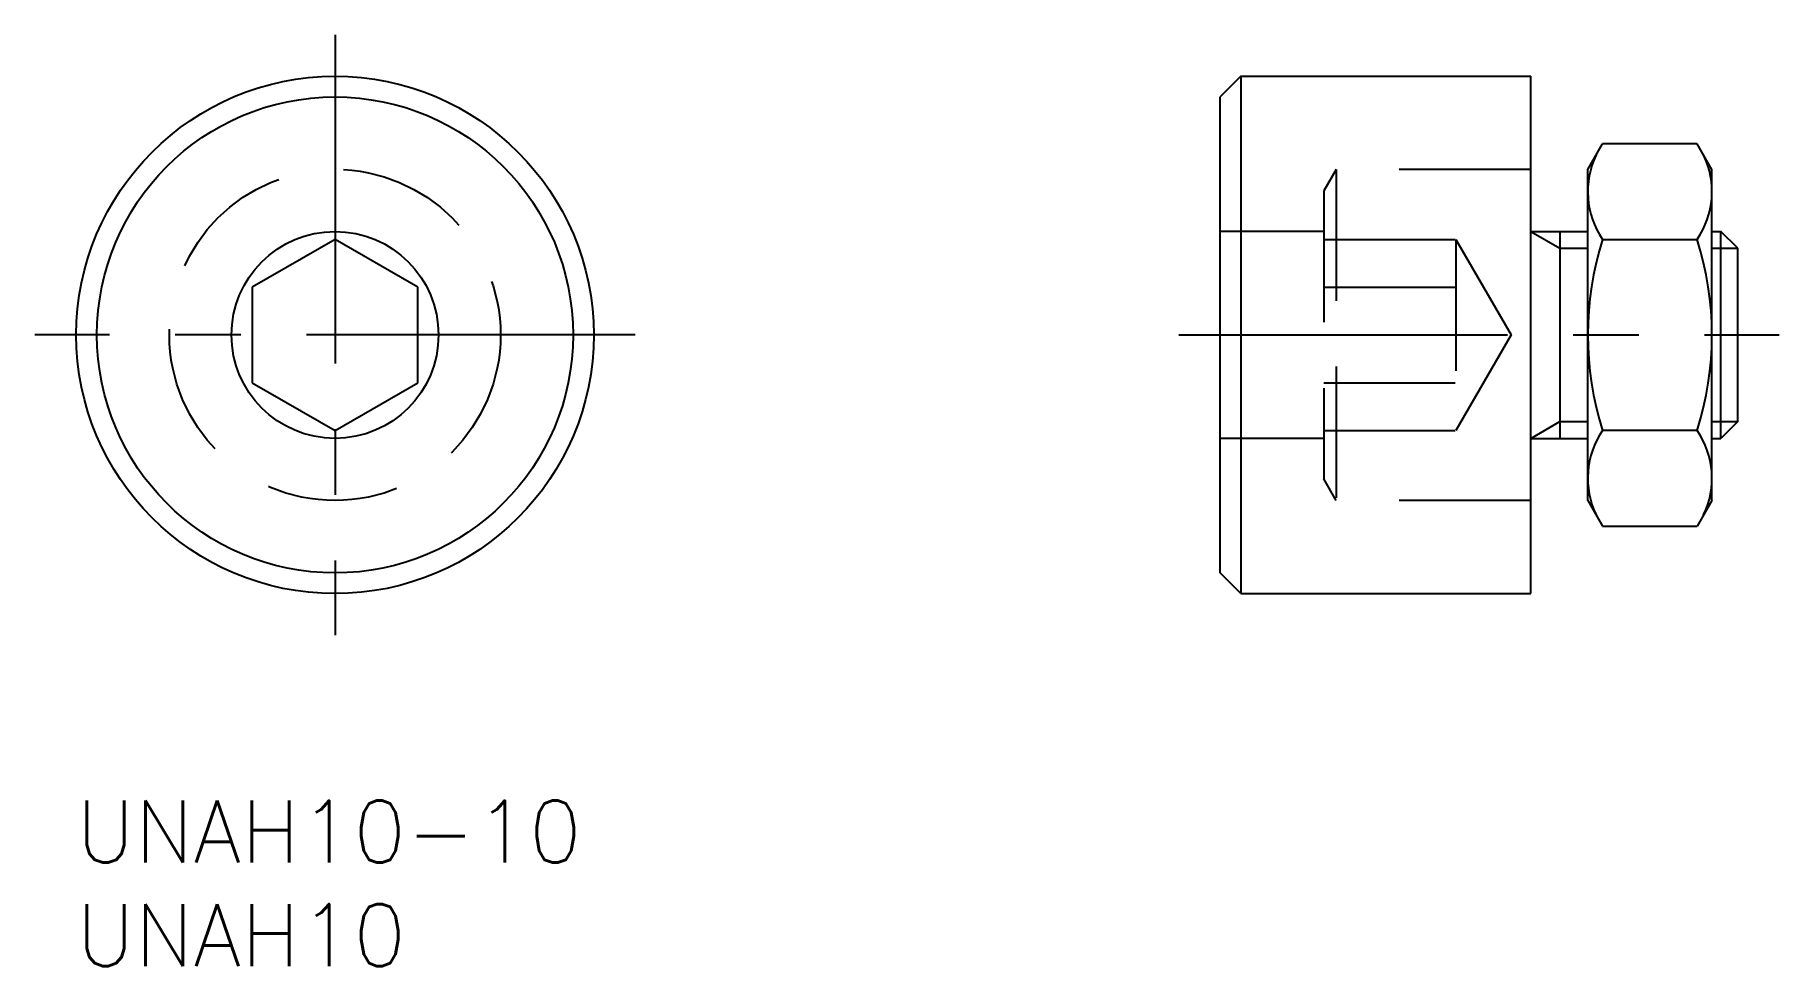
# Model space of a CAD drawing. Extents: x -2 to 82.3, y -8 to 37.
import ezdxf

# ---------------------------------------------------------------- set-up
doc = ezdxf.new("R2010")
doc.units = 0
doc.header["$LTSCALE"] = 0.5
doc.linetypes.add('CENTER', pattern=[50.8, 31.75, -6.35, 6.35, -6.35])
doc.linetypes.add('DASHED', pattern=[19.05, 12.7, -6.35])
for name, color, linetype in [('MSM_CENTER', 1, 'CENTER'), ('MSM_CONTINUOUS', 7, 'CONTINUOUS'), ('MSM_DASHED', 4, 'DASHED'), ('MSM_NARROW', 5, 'CONTINUOUS'), ('MSM_PART_NUMBER', 7, 'CONTINUOUS')]:
    doc.layers.add(name, color=color, linetype=linetype)
doc.styles.get("Standard").update_dxf_attribs({"font": 'txt.shx', "height": 3, "bigfont": 'bigfont.shx'})

# ---------------------------------------------------------------- blocks, each defined once
blk = doc.blocks.new('*U8')
at = {"layer": 'MSM_PART_NUMBER'}
blk.add_text('UNAH10-10', height=3, dxfattribs=at).set_placement((0, -3))
blk = doc.blocks.new('*U9')
at = {"layer": 'MSM_PART_NUMBER'}
blk.add_text('UNAH10', height=3, dxfattribs=at).set_placement((0, -8))

msp = doc.modelspace()

# ---------------------------------------------------------------- linework, layer by layer
at = {"layer": 'MSM_CENTER'}
for p, q in [((12.5, 37), (12.5, 8)), ((27, 22.5), (-2, 22.5)), ((53.269, 22.5), (82.269, 22.5))]:
    msp.add_line(p, q, dxfattribs=at)
at = {"layer": 'MSM_CONTINUOUS'}
for p, q in [((56.269, 35), (55.269, 34)), ((56.269, 35), (70.269, 35)), ((56.269, 35), (56.269, 10)), ((70.269, 10), (70.269, 35)), ((55.269, 11), (55.269, 34)), ((73.024, 30.5), (73.739, 31.738)), ((78.31, 31.738), (73.739, 31.738)), ((79.024, 30.5), (78.31, 31.738)), ((73.024, 14.5), (73.024, 30.5)), ((79.024, 14.5), (79.024, 30.5)), ((12.5, 27.119), (8.5, 24.809)), ((16.5, 24.809), (12.5, 27.119)), ((70.269, 27.5), (73.024, 27.5)), ((71.676, 27.5), (71.676, 17.5)), ((73.739, 27.119), (78.31, 27.119)), ((79.024, 27.5), (79.457, 27.5)), ((79.457, 17.5), (79.457, 27.5)), ((80.269, 26.688), (79.457, 27.5)), ((80.269, 18.312), (80.269, 26.688)), ((8.5, 24.809), (8.5, 20.191)), ((16.5, 20.191), (16.5, 24.809)), ((8.5, 20.191), (12.5, 17.881)), ((12.5, 17.881), (16.5, 20.191)), ((78.31, 17.881), (73.739, 17.881)), ((80.269, 18.312), (79.457, 17.5)), ((70.269, 17.5), (73.024, 17.5)), ((79.024, 17.5), (79.457, 17.5)), ((73.024, 14.5), (73.739, 13.262)), ((79.024, 14.5), (78.31, 13.262)), ((73.739, 13.262), (78.31, 13.262)), ((56.269, 10), (55.269, 11)), ((56.269, 10), (70.269, 10))]:
    msp.add_line(p, q, dxfattribs=at)
for radius in [12.5, 11.5, 5]:
    msp.add_circle((12.5, 22.5), radius, dxfattribs=at)
for centre, radius, start, end in [((77.114, 29.428), 4.089, 154.38425, 214.38425), ((74.935, 29.428), 4.089, 325.61575, 25.61575), ((88.31, 22.5), 15.285, 162.41205, 197.58795), ((63.739, 22.5), 15.285, 342.41205, 17.58795), ((77.114, 15.572), 4.089, 145.61575, 205.61575), ((74.935, 15.572), 4.089, 334.38425, 34.38425)]:
    msp.add_arc(centre, radius, start, end, dxfattribs=at)
at = {"layer": 'MSM_DASHED'}
for p, q in [((60.869, 30.5), (60.269, 29.461)), ((60.869, 30.5), (60.869, 14.5)), ((70.269, 30.5), (60.869, 30.5)), ((60.269, 29.461), (60.269, 15.539)), ((60.269, 27.5), (55.269, 27.5)), ((60.269, 27.119), (66.655, 27.119)), ((66.655, 27.119), (66.655, 17.881)), ((66.655, 27.119), (69.322, 22.5)), ((60.269, 24.809), (66.655, 24.809)), ((69.322, 22.5), (66.655, 17.881)), ((60.269, 20.191), (66.655, 20.191)), ((60.269, 17.881), (66.655, 17.881)), ((60.269, 17.5), (55.269, 17.5)), ((60.869, 14.5), (60.269, 15.539)), ((70.269, 14.5), (60.869, 14.5))]:
    msp.add_line(p, q, dxfattribs=at)
msp.add_circle((12.5, 22.5), 8, dxfattribs=at)
at = {"layer": 'MSM_NARROW'}
for p, q in [((70.269, 27.5), (71.676, 26.688)), ((71.676, 26.688), (73.024, 26.688)), ((79.024, 26.688), (80.269, 26.688)), ((70.269, 17.5), (71.676, 18.312)), ((71.676, 18.312), (73.024, 18.312)), ((79.024, 18.312), (80.269, 18.312))]:
    msp.add_line(p, q, dxfattribs=at)

# ---------------------------------------------------------------- block references
at = {"layer": 'MSM_CONTINUOUS'}
for name in ['*U8', '*U9']:
    msp.add_blockref(name, (0, 0), dxfattribs=at)

doc.saveas('drawing.dxf')
